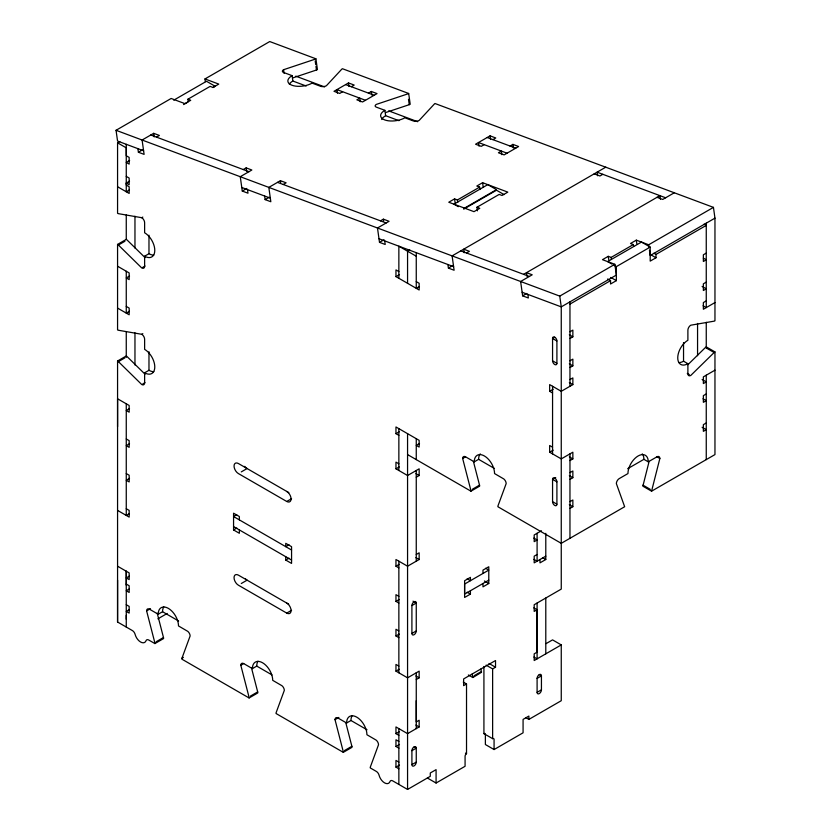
<?xml version="1.0" encoding="UTF-8"?>
<svg xmlns="http://www.w3.org/2000/svg" width="831" height="831" viewBox="0 0 831 831"><rect width="100%" height="100%" fill="white"/><g stroke="black" fill="none" stroke-linecap="round" stroke-linejoin="round"><path stroke-width="1.25" d="M157.194 613.174L163.478 637.522A4.062 2.348 60 0 1 163.603 638.551L154.898 643.578L148.78 640.047A4.103 2.368 60 0 0 146.048 640.701A8.206 4.737 60 0 1 140.584 642.01A8.206 4.737 60 0 1 135.11 634.385A4.103 2.368 60 0 0 132.378 630.573L117.566 622.024L117.566 360.997L126.26 355.98A4.103 2.368 60 0 1 127.091 356.592L145.041 374.21M117.566 426.687L117.566 398.776L129.169 405.476L129.169 412.176L126.26 410.504L129.522 408.613M119.799 141.53L117.566 142.828L117.566 213.318A4.103 2.368 60 0 0 118.397 213.66L141.727 217.701L142.818 217.078M126.26 585.19L126.26 571.229L126.26 627.041M126.26 239.214L126.26 214.99M126.26 144.303L126.26 155.74L129.158 157.412L129.158 164.112L126.26 162.429L129.646 160.476M126.26 619.23L126.26 615.324M416.258 700.71L416.258 721.921L419.156 720.248L419.156 726.938L407.564 733.638L395.961 726.938L395.961 733.638L398.859 735.31M537.096 603.046L537.096 658.858L533.928 657.03M545.79 653.831L545.79 598.019M649.115 461.392L642.872 486.166L651.566 491.183L659.856 458.494A4.103 2.368 -60 0 0 656.957 456.821L648.263 461.839A14.356 8.289 -60 0 0 638.104 455.98A14.356 8.289 -60 0 0 627.956 473.566L619.261 478.583A4.103 2.368 -60 0 0 616.363 483.611L624.652 506.733L561.257 543.329L497.873 506.733A4.093 2.358 60 0 1 497.987 505.84L506.162 483.611A4.103 2.368 60 0 0 503.783 478.947L494.559 473.566A14.356 8.289 60 0 0 484.411 455.98A14.356 8.289 60 0 0 474.262 461.839L465.557 456.821L462.659 458.494L470.824 490.155A4.124 2.379 60 0 1 470.948 491.183L479.653 486.166A4.124 2.379 60 0 0 479.529 485.138L473.4 461.392M251.554 668.166L257.683 691.911A4.082 2.358 60 0 1 257.797 692.94L249.103 697.967L181.823 659.118A4.103 2.368 60 0 1 181.947 658.235L190.112 636.006A4.103 2.368 60 0 0 187.744 631.342L178.509 625.951A14.356 8.289 60 0 0 168.361 608.375A14.356 8.289 60 0 0 158.212 614.234L149.507 609.216A4.103 2.368 60 0 0 146.609 610.889L154.784 642.55A4.062 2.348 60 0 1 154.898 643.578M687.923 364.684L705.426 347.503A4.093 2.368 -60 0 1 706.257 346.891L714.961 351.908L714.961 454.588L651.566 491.183M714.961 351.908A4.093 2.368 -60 0 0 714.13 352.531L690.79 375.435A4.103 2.368 -60 0 1 687.891 373.763L687.891 363.718A14.356 8.289 -60 0 1 677.743 357.849A14.356 8.289 -60 0 1 687.891 340.274L687.891 330.229A4.103 2.368 -60 0 1 690.79 325.201L714.13 321.161A4.103 2.368 -60 0 0 714.961 320.828L714.961 218.148L713.445 207.376L434.997 103.511A4.134 1.942 -7.8 0 0 434.468 103.906L419.198 120.391A4.103 1.922 -8 0 1 413.433 120.994L404.874 117.794A14.356 6.721 -8 0 1 384.722 119.924A14.356 6.721 -8 0 1 384.878 110.326L376.308 107.126A4.103 1.922 -8 0 1 376.36 104.384L407.741 93.913A4.113 1.922 -8.1 0 0 408.675 93.477M143.607 150.785L117.555 141.052L116.039 130.29L171.144 98.474L184.949 103.636L190.746 100.281L187.889 99.221L188.149 101.018M205.361 81.635L204.977 78.945L269.743 41.55L315.915 58.804L317.421 69.575A4.113 1.922 -8 0 1 316.476 70.001L292.938 77.854M173.752 100.177L206.493 81.272L215.198 86.289L213.016 87.556M187.889 99.221L210.129 86.382L212.975 87.452L218.782 84.097L204.977 78.945M183.547 104.561L187.91 102.047M156.508 137.136L159.407 135.463L153.693 133.324L142.091 140.024L144.106 154.379L138.393 152.239L137.894 148.656M138.393 152.239L142.537 149.85M117.566 186.746L129.169 193.436L129.169 186.746L126.26 185.074L126.26 183.08L129.522 181.2M129.428 189.935L126.26 191.764L126.26 147.845L117.566 142.828M351.305 86.746L354.203 85.063L348.49 82.934L333.989 91.306L339.702 93.436L342.601 91.763M368.434 93.145L371.343 91.472L377.045 93.602L362.555 101.974L356.842 99.845L359.74 98.172L360.239 101.756M243.244 169.555L246.153 167.883L251.855 170.012L240.263 176.712L242.278 191.068L247.991 193.197L247.482 189.613M142.818 333.667L141.727 334.291L118.397 330.25A4.103 2.368 60 0 1 117.566 329.917L117.566 244.407L126.26 239.39A4.103 2.368 60 0 1 127.091 240.003L145.041 257.62M117.566 244.407A4.103 2.368 60 0 1 118.397 245.031L124.92 241.26M242.278 191.068L246.828 188.44M118.397 245.031L141.727 267.935A4.103 2.368 60 0 0 144.625 266.263L144.625 256.208L148.978 253.704A14.356 8.289 60 0 0 153.808 255.075M283.236 184.492L286.134 182.82L280.421 180.691L268.818 187.391L270.833 201.736L265.12 199.606L264.622 196.012M142.818 267.302L144.989 266.045M129.522 276.069L126.26 277.949L129.169 279.621L129.169 272.932L117.566 266.232M265.12 199.606L269.265 197.217M129.428 311.282L126.26 313.11L126.26 271.259M492.876 139.65L495.775 137.977L490.061 135.848L475.561 144.22L481.274 146.349L484.172 144.677M117.566 360.997A4.103 2.368 60 0 1 118.397 361.62L124.92 357.849M380.473 220.838L383.371 219.166L389.085 221.295L377.482 227.995L379.497 242.351L385.21 244.48L384.701 240.897M510.005 146.059L512.914 144.386L518.627 146.516L504.126 154.888L498.413 152.759L501.311 151.076L501.81 154.67M118.397 361.62L141.727 384.524A4.103 2.368 60 0 0 144.625 382.852L144.625 372.807L148.978 370.294A14.356 8.289 60 0 0 153.808 371.665M479.986 189.51L479.653 187.11L457.414 199.949L454.567 198.889L448.761 202.234L473.992 211.666L479.788 208.311L476.942 207.251L477.441 210.835M379.497 242.351L384.057 239.723M476.942 207.251L499.171 194.412L502.028 195.472L507.824 192.127L482.593 182.695L476.797 186.051L479.653 187.11M142.818 383.891L144.989 382.644M463.75 208.56L496.491 189.655L487.797 184.627L453.965 204.166L458.307 206.67M463.75 209.111L496.491 190.216L504.105 194.61M409.797 249.913L407.564 251.211L407.564 283.298M398.859 271.581L395.961 269.909L395.961 276.609L399.482 274.573M605.799 167.145L452.106 255.886L454.11 270.241L448.408 268.101L447.899 264.518M129.522 443.775L126.26 445.665L129.169 447.338L129.169 440.638L126.26 438.965M466.513 252.998L469.411 251.326L463.698 249.186L464.207 252.78M602.807 174.302L599.909 175.985L594.196 173.845M448.408 268.101L452.957 265.473M419.426 286.498L416.258 288.326L416.258 252.686M129.522 478.376L126.26 480.266L129.169 481.938L129.169 475.239L126.26 473.566M523.613 274.334L659.907 195.649L660.416 199.232M674.325 192.761L662.723 199.45L657.009 197.321M129.428 513.6L126.26 515.428L126.26 403.804M527.01 276.256L526.511 272.661L532.224 274.801L520.621 281.491L522.637 295.846L526.781 293.457M633.606 246.36L633.357 244.563L611.128 257.402L608.271 256.332L602.465 259.677L614.847 264.3L616.353 275.071L561.257 306.878L522.128 292.263M713.445 207.376L648.679 244.771L636.307 240.149L630.5 243.493L633.357 244.563M241.291 471.894L247.098 468.539A6.149 3.553 60 0 1 244.719 466.347M116.039 130.29L559.751 296.116L614.847 264.3M614.182 265.369L616.363 266.616L650.195 247.087L650.195 261.121L655.991 257.766L655.991 254.421L706.257 225.398L704.086 224.141M714.961 218.148L650.185 255.533L649.437 250.152M569.962 304.094L610.556 280.649L610.556 284.005L616.363 280.649L616.363 266.616M129.366 576.143L126.26 577.929L129.169 579.602L129.169 572.912L117.566 566.212M236.731 514.711L233.563 516.539L291.567 550.029M554.672 337.272L552.563 338.487L556.905 341.001L556.905 363.324A3.075 1.776 60 0 1 554.734 364.508A3.075 1.776 60 0 1 552.563 360.747M569.962 331.787L572.86 330.115L572.86 336.815L569.962 338.487M706.257 253.102L703.358 254.774L703.358 261.474L706.257 259.802L703.358 258.119M419.52 443.494L416.258 445.385L419.156 447.057L419.156 440.357L395.961 426.968L395.961 433.657L399.223 431.777M129.137 589.075L126.239 590.748L129.169 592.441L129.169 585.741L126.26 584.068M239.359 519.884L239.359 516.539L233.563 513.194L233.563 529.939L236.825 528.049M288.835 492.638L238.393 463.521A6.149 3.553 60 0 0 234.051 466.035A6.149 3.553 60 0 0 238.393 473.566L286.726 501.467L291.567 498.683M129.366 609.622L126.26 611.419L129.169 613.091L129.169 606.391L126.239 604.708M569.962 360.81L572.86 359.137L572.86 365.837L569.962 367.51M706.257 282.125L703.358 283.797L703.358 290.497L706.257 288.824L702.112 286.425M146.609 610.889L150.473 608.656M398.859 463.802L395.961 462.119L395.961 468.819L399.223 466.939M158.212 614.234L162.564 611.72A14.356 8.289 60 0 1 163.79 606.848M569.962 379.58L572.86 377.908L572.86 384.608L561.257 391.308L549.655 384.608L549.655 391.308L553.176 389.272M706.257 300.895L703.358 302.567L703.358 309.267L714.961 302.567M157.89 618.835L167.208 613.455M289.022 544.793L285.76 546.673L285.76 543.329L291.567 546.673L291.567 563.418L285.76 560.073L285.76 556.718M416.258 477.191L419.156 475.519L419.156 468.819L407.564 475.519L395.961 468.819M241.291 583.507L247.098 580.163A6.149 3.553 60 0 1 245.498 578.885M285.76 560.073L289.022 558.183M156.228 641.709L163.478 637.522M474.262 461.839L478.614 459.335A14.356 8.289 60 0 1 480.266 453.871M472.278 489.324L479.529 485.138M181.947 658.235L183.391 657.394M552.563 447.182L549.655 445.509L549.655 452.209L553.176 450.173M288.689 604.179L238.393 575.135A6.149 3.553 60 0 0 234.041 577.649A6.149 3.553 60 0 0 238.393 585.19L286.726 613.091L291.567 610.297M714.961 370.169L703.358 376.869L703.358 383.558L706.257 381.886L702.112 379.497M569.962 460.582L572.86 458.899L572.86 452.209L561.257 458.899L549.655 452.209M416.258 554.485L419.156 552.812L419.156 559.512L407.564 566.212L395.961 559.512L395.961 566.212L399.223 564.322M555.721 477.524L552.563 479.352L552.563 501.675A3.075 1.776 60 0 0 554.734 505.445A3.075 1.776 60 0 0 556.905 504.188L556.905 481.855A3.075 1.776 60 0 0 554.734 478.095A3.075 1.776 60 0 0 552.563 479.352L556.905 481.855M569.962 472.652L572.86 470.98L572.86 477.68L569.962 479.352M706.257 393.956L703.358 395.639L703.358 402.329L706.257 400.656L702.995 398.776M249.103 697.967A4.082 2.358 60 0 0 248.978 696.939L240.813 665.278L243.712 663.595L252.416 668.623A14.356 8.289 60 0 1 262.565 662.764A14.356 8.289 60 0 1 272.713 680.34L281.938 685.72A4.103 2.368 60 0 1 284.316 690.384L276.141 712.624A4.082 2.358 60 0 0 276.027 713.507L343.307 752.346L352.001 747.329A4.103 2.368 60 0 0 351.877 746.3L345.758 722.555M252.416 668.623L256.758 666.109A14.356 8.289 60 0 1 257.984 661.237M398.859 596.346L395.961 594.674L395.961 601.374L399.223 599.483M569.962 501.675L572.86 500.002L572.86 506.692L569.962 508.375M706.257 422.979L703.358 424.651L703.358 431.351L706.257 429.679L702.112 427.29M627.665 468.705L643.911 459.335L648.263 461.839M250.432 696.098L257.683 691.911M411.906 605.56L416.258 603.046L416.258 630.947A3.085 1.776 -60 0 1 414.077 634.718A3.085 1.776 -60 0 1 411.906 633.461L411.906 605.56A3.075 1.776 -60 0 1 414.087 601.789A3.075 1.776 -60 0 1 416.258 603.046L412.997 601.156M541.438 530.77L534.188 534.956L534.188 541.656L537.096 539.984L533.834 538.093M488.763 580.163L464.591 594.113L464.591 584.068L488.763 570.118L485.595 568.29M398.859 630.947L395.961 629.275L395.961 635.975L399.223 634.084M537.096 554.495L534.188 556.168L534.188 562.857L545.79 556.168M470.419 590.758L470.419 594.103L464.612 597.447L464.612 580.713L470.419 577.358L470.419 580.713L467.157 578.823M482.977 573.452L482.977 570.108L488.784 566.752L488.784 583.497L482.977 586.852L482.977 583.497M411.906 633.461L416.258 630.947M545.79 533.336L545.79 559.512L539.994 562.857L539.994 559.512M398.859 666.109L395.961 664.436L395.961 671.136L399.223 669.246M343.307 752.346A4.103 2.368 60 0 0 343.182 751.317L335.018 719.656L338.882 717.423M416.258 679.509L419.156 677.826L419.156 671.136L407.564 677.826L395.961 671.136M525.618 717.527L528.88 719.407L561.257 700.71L561.257 644.908L534.188 660.531L534.188 653.831L537.096 652.158L537.096 609.746L534.188 611.419L534.188 604.719L561.257 589.096L561.257 306.878L559.751 296.116M335.018 719.656A4.103 2.368 60 0 1 337.916 717.984L346.61 723.012L350.962 720.498A14.356 8.289 60 0 1 352.188 715.626M344.626 750.486L351.877 746.3M474.158 675.696L481.409 671.51L480.785 669.08M468.352 674.98L472.829 677.566L481.523 672.3A4.062 2.348 60 0 0 481.409 671.51M427.373 778.013L436.078 783.031L465.08 766.286L465.08 756.241A2.046 1.184 -60 0 1 466.523 753.738L466.523 683.965L463.625 685.648L463.625 678.948L495.525 660.531L495.525 667.231L492.627 668.903L486.104 665.132M546.06 643.63L552.563 639.88L561.257 644.908M395.961 733.638L399.482 731.602M398.859 741.449L395.961 739.777L395.961 746.477L399.482 744.441M411.906 750.663L416.258 748.149A3.075 1.776 -60 0 0 414.087 746.892A3.075 1.776 -60 0 0 411.906 750.663L411.906 764.613A3.075 1.776 -60 0 0 414.087 765.87A3.075 1.776 -60 0 0 416.258 762.1L416.258 748.149L414.15 746.934M537.096 678.387L541.438 675.873A3.075 1.776 -60 0 0 539.267 674.627A3.075 1.776 -60 0 0 537.096 678.387L537.096 692.337A3.075 1.776 -60 0 0 539.267 693.594A3.075 1.776 -60 0 0 541.438 689.834L541.438 675.873L539.277 674.627M398.89 762.12L395.961 760.427L395.961 767.127L399.482 765.091M411.906 764.613L416.258 762.1M537.096 692.337L541.438 689.834M346.61 723.012A14.356 8.289 60 0 1 356.759 717.153A14.356 8.289 60 0 1 366.918 734.729L376.142 740.109A4.103 2.368 60 0 1 378.51 744.773L370.346 767.003A4.103 2.368 60 0 0 370.221 767.896L376.339 771.428A4.103 2.368 60 0 1 379.071 775.24A8.206 4.737 60 0 0 384.545 782.854A8.206 4.737 60 0 0 390.009 781.545A4.103 2.368 60 0 1 392.741 780.891L407.564 789.45L430.281 776.331L430.281 772.986L436.078 769.641L436.078 783.031M485.356 734.188A2.046 1.184 -60 0 1 485.377 734.479L485.377 744.524L494.081 749.552L523.073 732.807L523.073 719.407L528.88 716.062L528.88 719.407M289.313 84.139A14.356 6.731 -8 0 1 292.855 81.033L292.107 75.652L283.537 72.453A4.103 1.922 -8 0 1 283.579 69.711L314.959 59.24A4.113 1.942 -7.8 0 0 315.925 58.814M385.709 112.528L409.247 104.675A4.113 1.932 -7.9 0 0 410.202 104.249L408.686 93.477L342.424 68.713A4.113 1.922 -8.1 0 0 341.718 69.243L326.417 85.718A4.103 1.922 -8 0 1 320.662 86.32L312.103 83.121A14.356 6.721 -8 0 1 291.951 85.25A14.356 6.721 -8 0 1 292.107 75.652M665.621 197.778L597.105 172.173L597.603 175.756M345.634 84.585L374.189 95.253M487.205 137.499L515.76 148.167M365.495 100.281L336.929 89.603L337.438 93.197M507.066 153.195L478.511 142.517L479.009 146.111M295.774 76.151L324.609 86.923M388.669 110.866L417.702 121.721M292.865 81.033L306.192 86.019M384.878 110.326L385.636 115.706L398.963 120.682M150.795 134.996L248.957 171.685M277.523 182.363L386.176 222.978M460.8 250.858L529.326 276.474M241.769 187.474L270.335 198.152M378.988 238.757L453.612 266.647M522.637 295.846L528.35 297.986L527.841 294.392M650.195 247.087L641.49 242.06L607.658 261.599L612.011 264.113M653.924 253.226L655.991 254.421M650.403 254.546L655.991 257.766M703.099 305.766L706.257 307.595L706.257 223.165M610.764 277.419L616.363 280.649M607.658 278.977L610.556 280.649M706.88 348.345L714.13 352.531M678.875 362.586A14.356 8.289 -60 0 0 683.539 361.205L687.891 363.718M687.268 373.399L689.346 374.594M569.339 334.779L572.86 336.815M416.258 256.228L398.859 246.184L398.859 278.281M569.339 363.801L572.86 365.837M416.258 281.626L419.156 283.298L419.156 289.998L395.961 276.609M556.905 363.324L552.563 360.81L552.563 338.425A3.075 1.776 60 0 1 554.734 337.168A3.075 1.776 60 0 1 556.905 340.928M569.339 382.572L572.86 384.608M549.655 391.308L552.563 392.98M656.75 456.697L659.856 458.494M126.26 176.39L129.158 178.063L129.158 184.762L126.26 183.08M642.986 485.138L650.237 489.324M569.339 456.873L572.86 458.899M569.339 475.644L572.86 477.68M569.339 504.666L572.86 506.692M552.563 501.675L556.905 504.188M478.614 459.335L494.466 468.487M395.961 433.657L398.859 435.33M407.564 454.588L470.948 491.183M126.26 306.41L129.169 308.093L129.169 314.783L117.566 308.093M415.895 473.639L419.156 475.519M542.529 557.632L545.79 559.512M533.928 559.356L537.096 561.185L537.096 533.284M533.834 607.856L537.096 609.746M484.431 580.983L488.784 583.497M415.895 557.632L419.156 559.512M467.157 592.223L470.419 594.103M395.961 566.212L398.859 567.885M395.961 601.374L398.859 603.046M489.002 663.46L495.525 667.231M233.563 526.584L291.567 560.073M233.563 529.939L239.359 533.284L239.359 529.939M395.961 635.975L398.859 637.647M463.262 682.085L466.523 683.965M126.26 508.728L129.169 510.4L129.169 517.1L117.566 510.4M415.895 675.946L419.156 677.826M483.922 666.462L483.922 733.638L492.627 738.666A2.046 1.184 -60 0 1 494.071 739.497L494.081 749.552M465.443 753.104L466.523 753.727M415.895 725.058L419.156 726.938M162.564 611.72L178.634 621.006M256.758 666.109L271.986 674.897M350.962 720.498L367.032 729.774M395.961 746.477L398.89 748.17M395.961 767.127L398.859 768.8M472.081 674.107L472.714 676.538A4.062 2.348 60 0 1 472.829 677.317M648.679 244.771L649.053 247.461M636.307 240.149L636.806 243.732M611.128 257.402L611.377 259.189M608.271 256.332L608.78 259.916M512.914 144.386L513.413 147.97M490.061 135.848L490.57 139.431M482.593 182.695L483.268 187.484M457.414 199.949L457.756 202.349M454.567 198.889L455.232 203.668M408.488 99.294L409.247 104.675M371.343 91.472L371.841 95.056M383.371 219.166L383.621 220.963M348.49 82.934L348.999 86.517M315.219 61.037L315.718 64.621M315.967 66.418L316.476 70.001M283.579 69.711L284.088 73.294M280.421 180.691L280.67 182.488M246.153 167.883L246.651 171.466M153.693 133.324L154.202 136.918M706.257 322.314L706.257 348.127M706.257 375.186L706.257 459.616M697.562 323.456L697.562 355.73M683.539 342.569L683.539 361.205M569.962 301.861L569.962 386.28M569.962 453.882L569.962 538.301M552.563 386.28L552.563 453.882M492.627 668.903L492.627 738.666M416.258 438.685L416.258 459.616M416.258 470.491L416.258 561.185M416.258 672.809L416.258 728.621M407.564 433.657L407.564 789.45M398.859 428.64L398.859 470.491M398.859 561.185L398.859 672.809M398.859 728.621L398.859 784.422M148.978 235.194L148.978 253.704M148.978 351.783L148.978 370.294M134.965 216.195L134.965 248.064M134.965 332.826L134.965 365.027M126.26 331.662L126.26 357.434M117.566 580.163L117.566 622.024M462.659 458.494A4.103 2.368 60 0 1 465.557 456.821M240.813 665.278A4.103 2.368 60 0 1 243.712 663.595M286.726 491.422A6.149 3.553 60 0 1 291.079 498.964A6.149 3.553 60 0 1 286.726 501.467M286.726 603.046A6.149 3.553 60 0 1 291.079 610.577A6.149 3.553 60 0 1 286.726 613.091M144.625 372.807A14.356 8.289 60 0 0 154.784 366.938A14.356 8.289 60 0 0 144.625 349.363L144.625 339.318A4.103 2.368 60 0 0 141.727 334.291M144.625 256.208A14.356 8.289 60 0 0 154.784 250.349A14.356 8.289 60 0 0 144.625 232.773L144.625 222.729A4.103 2.368 60 0 0 141.727 217.701M642.249 453.871A14.356 8.289 -60 0 1 643.911 459.335M381.709 119.519A14.356 6.721 -8 0 1 385.646 115.706M483.922 733.638A2.046 1.184 -60 0 1 484.951 733.544"/></g></svg>
